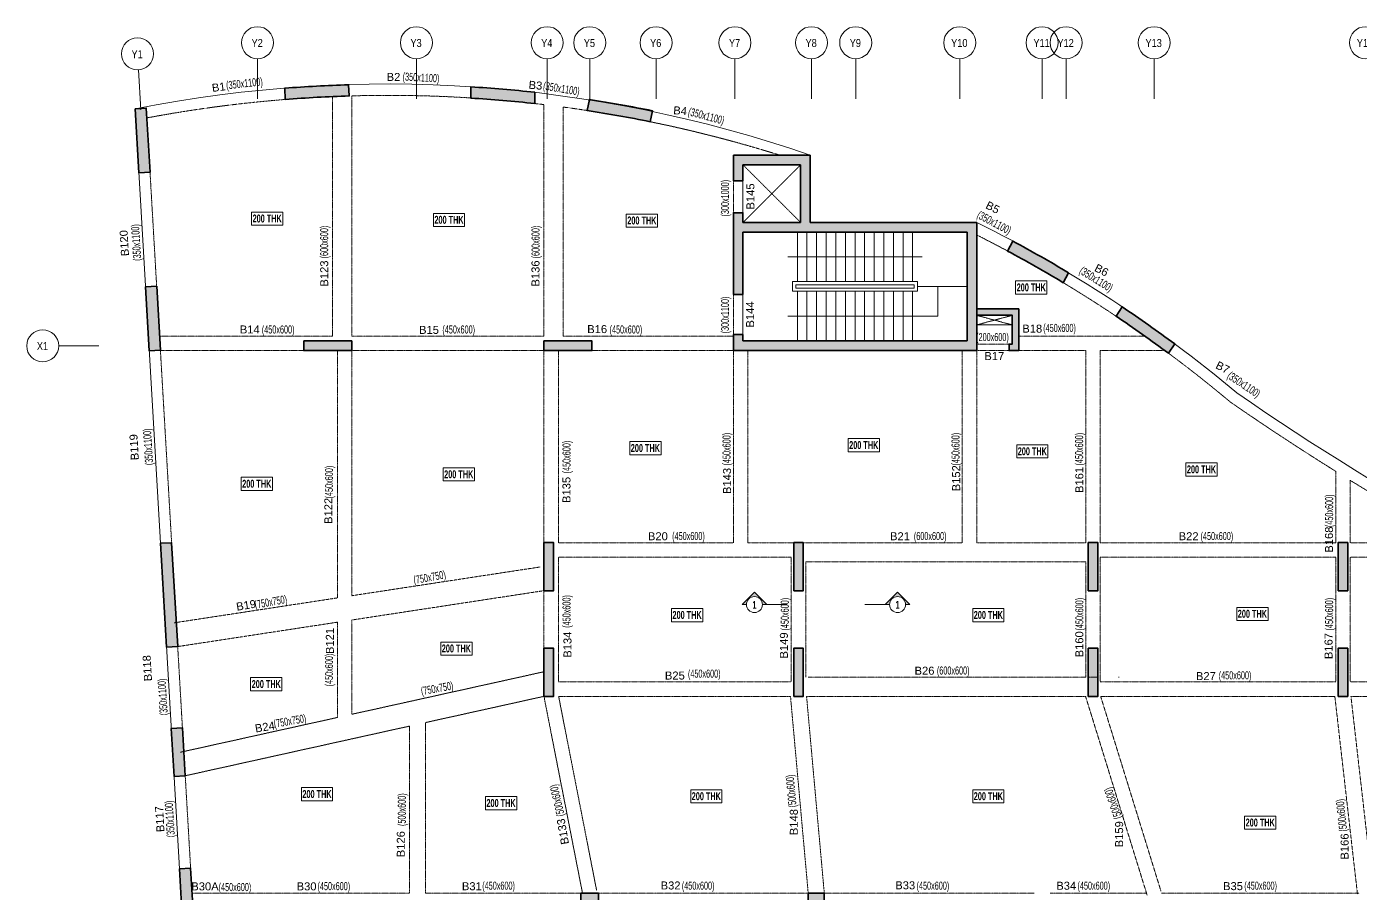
# Model space of a CAD drawing. Header units: millimetres. Extents: x 140 to 70374, y 109 to 63222.
# Drawn here: x 140 to 41789, y 36158 to 63222 of the extents above; entities that cross this region are included whole.
import ezdxf
from ezdxf.enums import TextEntityAlignment as Align

# ---------------------------------------------------------------- set-up
doc = ezdxf.new("R2010")
doc.units = ezdxf.units.MM
doc.linetypes.add('Grid Line', pattern=[2222.5, 1270, -317.5, 317.5, -317.5])
doc.linetypes.add('HIDDEN', pattern=[0.375, 0.25, -0.125])
for name, color, linetype, lineweight in [('A-ANNO-DIMS', 8, 'Continuous', 15), ('A-DETL-MISC', 35, 'Continuous', 15), ('A-FLOR-IDEN', 11, 'Continuous', 9), ('A-GRIDS', 8, 'Continuous', 9), ('A-HIDD-ABVE', 8, 'HIDDEN', 20), ('G-ANNO-SYMB', 1, 'Continuous', 9), ('S-BEAM', 7, 'Continuous', 18), ('S-BEAM-IDEN', 2, 'Continuous', 9), ('S-COL HATCH', 9, 'Continuous', 0), ('S-COLS', 5, 'Continuous', 35), ('S-GRIDS', 8, 'Continuous', 9)]:
    doc.layers.add(name, color=color, linetype=linetype, lineweight=lineweight)
doc.layers.add('Beam Nos', color=7, linetype='Continuous')
doc.layers.add('changes', color=7, linetype='Continuous')
doc.styles.add('Arial Narrow', font='ARIALN.TTF', dxfattribs={"height": 400})
doc.styles.add('Dim.s & Anno.(Misc.)', font='ARIALN.TTF')
doc.styles.add('SC-BBS1', font='SansSerif')
doc.styles.add('Swis721 LtCn BT', font='swisscl.ttf', dxfattribs={"width": 0.9, "height": 233.355162})
doc.styles.add('Swis721 LtCn BT_B', font='', dxfattribs={"width": 0.9, "height": 246.918336})
doc.styles.get('Swis721 LtCn BT_B').set_extended_font_data('Swis721 LtCn BT', bold=True)
doc.dimstyles.new('A-GFC-100', dxfattribs={"dimscale": 100, "dimtxt": 1.75, "dimasz": 1.5, "dimexe": 1.5, "dimexo": 0, "dimgap": 1, "dimtad": 1, "dimdsep": 46, "dimtxsty": 'Dim.s & Anno.(Misc.)', "dimblk": 'ARCHTICK', "dimcen": 0, "dimdle": 1.5, "dimclrd": 256, "dimclre": 8, "dimclrt": 6, "dimazin": 2, "dimtfac": 1, "dimtix": 1, "dimtmove": 2, "dimatfit": 3, "dimfxl": 1, "dimtolj": 1, "dimlwd": -1, "dimlwe": 9, "dimarcsym": 0})

# ---------------------------------------------------------------- blocks, each defined once
blk = doc.blocks.new('_ARCHTICK')
at = {"color": 0, "linetype": 'ByBlock', "const_width": 0.15}
blk.add_lwpolyline([(-0.5, -0.5), (0.5, 0.5)], dxfattribs=at)
blk = doc.blocks.new('A$Cb7cd9481')
at = {"layer": 'S-COL HATCH', "transparency": 33554687}
h = blk.add_hatch(color=256, dxfattribs=at)
h.dxf.hatch_style = 1
h.paths.add_polyline_path([(-9681, 41101), (-9700, 41450, 0.01185), (-11697, 41341), (-11678, 40991, -0.011949)])
h = blk.add_hatch(color=256, dxfattribs=at)
h.dxf.hatch_style = 1
h.paths.add_polyline_path([(-3886, 40864), (-3886, 41216, 0.011892), (-5886, 41384), (-5886, 41033, -0.011992)])
h = blk.add_hatch(color=256, dxfattribs=at)
h.dxf.hatch_style = 1
h.paths.add_polyline_path([(-282, 40295), (-212, 40638, 0.011811), (-2182, 40990), (-2251, 40647, -0.01191)])
h = blk.add_hatch(color=256, dxfattribs=at)
h.dxf.hatch_style = 1
h.paths.add_polyline_path([(-16019, 40721), (-16368, 40700), (-16252, 38704), (-15902, 38724)])
h = blk.add_hatch(color=256, dxfattribs=at)
h.dxf.hatch_style = 1
h.paths.add_polyline_path([(9915, 37151), (4715, 37151), (4715, 39251), (2315, 39251), (2315, 38451), (2615, 38451), (2615, 38951), (4415, 38951), (4415, 37151), (2615, 37151), (2615, 37451), (2315, 37451), (2315, 34901), (2615, 34901), (2615, 36851), (9615, 36851), (9615, 33451), (2615, 33451), (2615, 33651), (2315, 33651), (2315, 33151), (9915, 33151)])
h = blk.add_hatch(color=256, dxfattribs=at)
h.dxf.hatch_style = 1
h.paths.add_polyline_path([(11046, 36567), (10880, 36258, -0.01191), (12618, 35269), (12784, 35577, 0.011811)])
h = blk.add_hatch(color=256, dxfattribs=at)
h.dxf.hatch_style = 1
h.paths.add_polyline_path([(-15694, 35157), (-16043, 35136), (-15927, 33140), (-15578, 33160)])
h = blk.add_hatch(color=256, dxfattribs=at)
h.dxf.hatch_style = 1
h.paths.add_polyline_path([(11225, 34450), (9915, 34450), (9915, 34250), (11025, 34250), (11025, 33350), (10925, 33350), (10925, 33151), (11225, 33150), (11225, 33350)])
h = blk.add_hatch(color=256, dxfattribs=at)
h.dxf.hatch_style = 1
h.paths.add_polyline_path([(14462, 34513), (14267, 34222, -0.01191), (15902, 33069), (16097, 33360, 0.011811)])
h = blk.add_hatch(color=256, dxfattribs=at)
h.dxf.hatch_style = 1
h.paths.add_polyline_path([(-11102, 33451), (-11102, 33151), (-9602, 33151), (-9602, 33451)])
h = blk.add_hatch(color=256, dxfattribs=at)
h.dxf.hatch_style = 1
h.paths.add_polyline_path([(-3600, 33451), (-3600, 33151), (-2100, 33151), (-2100, 33451)])
h = blk.add_hatch(color=256, dxfattribs=at)
h.dxf.hatch_style = 1
h.paths.add_polyline_path([(-15227, 27150), (-15577, 27130), (-15387, 23885), (-15038, 23905)])
h = blk.add_hatch(color=256, dxfattribs=at)
h.dxf.hatch_style = 1
h.paths.add_polyline_path([(-3600, 25651), (-3300, 25651), (-3300, 27151), (-3600, 27151)])
h = blk.add_hatch(color=256, dxfattribs=at)
h.dxf.hatch_style = 1
h.paths.add_polyline_path([(-3600, 25651), (-3300, 25651), (-3300, 27151), (-3600, 27151)])
h = blk.add_hatch(color=256, dxfattribs=at)
h.dxf.hatch_style = 1
h.paths.add_polyline_path([(4200, 25651), (4500, 25651), (4500, 27151), (4200, 27151)])
h = blk.add_hatch(color=256, dxfattribs=at)
h.dxf.hatch_style = 1
h.paths.add_polyline_path([(4200, 25651), (4500, 25651), (4500, 27151), (4200, 27151)])
h = blk.add_hatch(color=256, dxfattribs=at)
h.dxf.hatch_style = 1
h.paths.add_polyline_path([(13400, 25651), (13700, 25651), (13700, 27151), (13400, 27151)])
h = blk.add_hatch(color=256, dxfattribs=at)
h.dxf.hatch_style = 1
h.paths.add_polyline_path([(13400, 25651), (13700, 25651), (13700, 27151), (13400, 27151)])
h = blk.add_hatch(color=256, dxfattribs=at)
h.dxf.hatch_style = 1
h.paths.add_polyline_path([(21200, 25651), (21500, 25651), (21500, 27151), (21200, 27151)])
h = blk.add_hatch(color=256, dxfattribs=at)
h.dxf.hatch_style = 1
h.paths.add_polyline_path([(21200, 25651), (21500, 25651), (21500, 27151), (21200, 27151)])
h = blk.add_hatch(color=256, dxfattribs=at)
h.dxf.hatch_style = 1
h.paths.add_polyline_path([(-3600, 22351), (-3300, 22351), (-3300, 23851), (-3600, 23851)])
h = blk.add_hatch(color=256, dxfattribs=at)
h.dxf.hatch_style = 1
h.paths.add_polyline_path([(-3600, 22351), (-3300, 22351), (-3300, 23851), (-3600, 23851)])
h = blk.add_hatch(color=256, dxfattribs=at)
h.dxf.hatch_style = 1
h.paths.add_polyline_path([(4200, 22351), (4500, 22351), (4500, 23851), (4200, 23851)])
h = blk.add_hatch(color=256, dxfattribs=at)
h.dxf.hatch_style = 1
h.paths.add_polyline_path([(4200, 22351), (4500, 22351), (4500, 23851), (4200, 23851)])
h = blk.add_hatch(color=256, dxfattribs=at)
h.dxf.hatch_style = 1
h.paths.add_polyline_path([(13400, 22351), (13700, 22351), (13700, 23851), (13400, 23851)])
h = blk.add_hatch(color=256, dxfattribs=at)
h.dxf.hatch_style = 1
h.paths.add_polyline_path([(13400, 22351), (13700, 22351), (13700, 23851), (13400, 23851)])
h = blk.add_hatch(color=256, dxfattribs=at)
h.dxf.hatch_style = 1
h.paths.add_polyline_path([(21200, 22351), (21500, 22351), (21500, 23851), (21200, 23851)])
h = blk.add_hatch(color=256, dxfattribs=at)
h.dxf.hatch_style = 1
h.paths.add_polyline_path([(21200, 22351), (21500, 22351), (21500, 23851), (21200, 23851)])
h = blk.add_hatch(color=256, dxfattribs=at)
h.dxf.hatch_style = 1
h.paths.add_polyline_path([(-15239, 21348), (-15152, 19851), (-14802, 19871), (-14890, 21369)])
h = blk.add_hatch(color=256, dxfattribs=at)
h.dxf.hatch_style = 1
h.paths.add_polyline_path([(-14983, 16966), (-14896, 15469), (-14547, 15489), (-14634, 16986)])
at = {"layer": 'S-COLS'}
for p, q in [((4715, 39251, 0), (2315, 39251, 0)), ((4715, 37151, 0), (4715, 39251, 0)), ((4415, 38951, 0), (2615, 38951, 0)), ((4415, 37151, 0), (4415, 38951, 0)), ((4415, 37151, 0), (2615, 37151)), ((9915, 37151), (4715, 37151, 0)), ((9915, 33151), (9915, 37151)), ((2615, 36851), (9615, 36851)), ((2615, 34901), (2615, 36851)), ((9615, 36851), (9615, 33451)), ((2315, 34901), (2615, 34901)), ((2315, 33651), (2315, 33151)), ((2615, 33651), (2315, 33651)), ((2615, 33451), (2615, 33651)), ((9615, 33451), (2615, 33451)), ((2315, 33151), (9915, 33151))]:
    blk.add_line(p, q, dxfattribs=at)
at = {"layer": 'S-COLS', "elevation": 0}
for points in [[(-9700, 41450, 0.01185), (-11697, 41341), (-11678, 40991, -0.011949), (-9681, 41101), (-9700, 41450)], [(-5886, 41384, -0.011892), (-3886, 41216), (-3886, 40864, 0.011992), (-5886, 41033), (-5886, 41384)], [(-282, 40295), (-212, 40638, 0.011811), (-2182, 40990), (-2251, 40647, -0.01191), (-282, 40295)], [(12784, 35577, 0.011811), (11046, 36567), (10880, 36258, -0.01191), (12618, 35269), (12784, 35577)], [(14462, 34513), (14267, 34222, -0.01191), (15902, 33069), (16097, 33360, 0.011811), (14462, 34513)]]:
    blk.add_lwpolyline(points, format="xyb", dxfattribs=at)
for points in [[(-16368, 40700), (-16019, 40721), (-15902, 38724), (-16252, 38704)], [(-16043, 35136), (-15694, 35157), (-15578, 33160), (-15927, 33140)], [(-11102, 33451), (-11102, 33151), (-9602, 33151), (-9602, 33451)], [(-3600, 33451), (-3600, 33151), (-2100, 33151), (-2100, 33451)], [(-15577, 27130), (-15227, 27150), (-15038, 23905), (-15387, 23885)], [(-3600, 25651), (-3300, 25651), (-3300, 27151), (-3600, 27151)], [(-3600, 25651), (-3300, 25651), (-3300, 27151), (-3600, 27151)], [(4200, 25651), (4500, 25651), (4500, 27151), (4200, 27151)], [(4200, 25651), (4500, 25651), (4500, 27151), (4200, 27151)], [(13400, 25651), (13700, 25651), (13700, 27151), (13400, 27151)], [(13400, 25651), (13700, 25651), (13700, 27151), (13400, 27151)], [(21200, 25651), (21500, 25651), (21500, 27151), (21200, 27151)], [(21200, 25651), (21500, 25651), (21500, 27151), (21200, 27151)], [(-3600, 22351), (-3300, 22351), (-3300, 23851), (-3600, 23851)], [(-3600, 22351), (-3300, 22351), (-3300, 23851), (-3600, 23851)], [(4200, 22351), (4500, 22351), (4500, 23851), (4200, 23851)], [(4200, 22351), (4500, 22351), (4500, 23851), (4200, 23851)], [(13400, 22351), (13700, 22351), (13700, 23851), (13400, 23851)], [(13400, 22351), (13700, 22351), (13700, 23851), (13400, 23851)], [(21200, 22351), (21500, 22351), (21500, 23851), (21200, 23851)], [(21200, 22351), (21500, 22351), (21500, 23851), (21200, 23851)], [(-15239, 21348), (-14890, 21369), (-14802, 19871), (-15152, 19851)], [(-14983, 16966), (-14634, 16986), (-14547, 15489), (-14896, 15469)]]:
    blk.add_lwpolyline(points, close=True, dxfattribs=at)
for points in [[(2615, 38951), (2615, 38451), (2315, 38451), (2315, 39251)], [(2615, 37151), (2615, 37451), (2315, 37451), (2315, 34901)], [(9915, 34450), (11225, 34450), (11225, 33350), (11225, 33150), (10925, 33151), (10925, 33350), (11025, 33350), (11025, 34250), (9915, 34250), (9915, 34450)]]:
    blk.add_lwpolyline(points, dxfattribs=at)
blk = doc.blocks.new('A$C0921b736')
at = {"layer": 'S-COL HATCH', "transparency": 33554687}
h = blk.add_hatch(color=256, dxfattribs=at)
h.dxf.hatch_style = 1
h.paths.add_polyline_path([(5425, 11675), (5425, 11275), (10175, 11275), (10175, 11675)])
h.paths.add_polyline_path([(5425, 11675), (5975, 11675), (5975, 22675), (5425, 22675)])
h = blk.add_hatch(color=256, dxfattribs=at)
h.dxf.hatch_style = 1
h.paths.add_polyline_path([(12525, 12975), (13025, 12975), (13025, 22675), (12525, 22675)])
at = {"layer": 'S-COLS'}
blk.add_lwpolyline([(5425, 11675), (5425, 22675), (5975, 22675), (5975, 11675), (5425, 11675)], dxfattribs=at)
at = {"layer": 'S-COLS', "elevation": 0}
blk.add_lwpolyline([(12525, 12975), (13025, 12975), (13025, 22675), (12525, 22675)], close=True, dxfattribs=at)
blk = doc.blocks.new('Grid - Type 1 Structural-6743905-9TH FLOOR LVL')
at = {"layer": 'A-GRIDS'}
blk.add_circle((0, 0), 4, dxfattribs=at)
blk = doc.blocks.new('A$C45bf0ae9')
at = {"layer": 'S-GRIDS', "linetype": 'Grid Line'}
for p, q in [((-12545, 41014), (-12545, 42264)), ((-7583, 41014), (-7583, 42264)), ((-3500, 41014), (-3500, 42264)), ((-2170, 41014), (-2170, 42264)), ((-100, 41014), (-100, 42264)), ((2365, 41014), (2365, 42264)), ((4755, 41014), (4755, 42264)), ((6135, 41014), (6135, 42264)), ((9385, 41014), (9385, 42264)), ((11955, 41014), (11955, 42264)), ((12705, 41014), (12705, 42264)), ((15455, 41014), (15455, 42264)), ((-16192, 40669), (-16265, 41917)), ((-17504, 33297), (-18754, 33297))]:
    blk.add_line(p, q, dxfattribs=at)
at = {"layer": 'A-GRIDS', "xscale": 124.9999999999999, "yscale": 124.9999999999999, "zscale": 124.9999999999999}
for p, rotation in [((-16294, 42416), 3.339999999999538), ((-19254, 33297), 89.99999999999982)]:
    blk.add_blockref('Grid - Type 1 Structural-6743905-9TH FLOOR LVL', p, dxfattribs=dict(at, rotation=rotation))
for p in [(-12545, 42764), (-7583, 42764), (-3500, 42764), (-2170, 42764), (-100, 42764), (2365, 42764), (4755, 42764), (6135, 42764), (9385, 42764), (11955, 42764), (12705, 42764), (15455, 42764), (22055, 42764)]:
    blk.add_blockref('Grid - Type 1 Structural-6743905-9TH FLOOR LVL', p, dxfattribs=at)
at = {"layer": 'A-GRIDS', "lineweight": 18, "char_height": 250, "attachment_point": 1, "style": 'Arial Narrow'}
for s, insert, width in [('Y1', (-16480, 42530), 440.93), ('Y2', (-12731, 42879), 440.93), ('Y3', (-7769, 42879), 440.93), ('Y4', (-3686, 42879), 440.93), ('Y5', (-2356, 42879), 440.93), ('Y6', (-286, 42879), 440.93), ('Y7', (2179, 42879), 440.93), ('Y8', (4569, 42879), 440.93), ('Y9', (5949, 42879), 440.93), ('Y10', (9116, 42879), 641.35), ('Y11', (11686, 42879), 641.35), ('Y12', (12436, 42879), 641.35), ('Y13', (15186, 42879), 641.35), ('Y14', (21786, 42879), 641.35), ('X1', (-19437, 33415), 440.93)]:
    blk.add_mtext(s, dxfattribs=dict(at, insert=insert, width=width))
blk = doc.blocks.new('Detail View - M_Section Head - Structural Type 1-785420-STILT FLOOR FRAMING PLAN')
at = {"layer": 'G-ANNO-SYMB'}
h = blk.add_hatch(color=9, dxfattribs=at)
edge = h.paths.add_edge_path(flags=0)
edge.add_line((-8.5, 0), (-9.86, 0))
edge.add_line((-9.86, 0), (-5.99, 3.87))
edge.add_line((-5.99, 3.87), (-2.12, 0))
edge.add_line((-2.12, 0), (-3.5, 0))
edge.add_arc((-6, 0), 2.5, 360, 540)
for p, q in [((-5.99, 3.87), (-9.86, 0)), ((-5.99, 3.87), (-2.12, 0)), ((-8.5, 0), (-9.86, 0)), ((-3.5, 0), (-2.12, 0))]:
    blk.add_line(p, q, dxfattribs=at)
at = {"layer": 'G-ANNO-SYMB', "color": 5}
for p, q in [((-5.99, 3.87), (-9.86, 0)), ((-2.12, 0), (-5.99, 3.87)), ((-9.86, 0), (-8.5, 0)), ((-3.5, 0), (4.24, 0)), ((-3.5, 0), (-2.12, 0))]:
    blk.add_line(p, q, dxfattribs=at)
at = {"layer": 'G-ANNO-SYMB'}
blk.add_arc((-6, 0), 2.5, 360, 180, dxfattribs=at)
at = {"layer": 'G-ANNO-SYMB', "color": 5}
for start, end in [(360, 180), (180, 360)]:
    blk.add_arc((-6, 0), 2.5, start, end, dxfattribs=at)
blk = doc.blocks.new('A$C21ee9bdd')
at = {"layer": 'A-DETL-MISC'}
for p, q in [((-5300, 0), (-5300, -1550)), ((-5000, 0), (-5000, -1550)), ((-4700, 0), (-4700, -1550)), ((-4400, 0), (-4400, -1550)), ((-4100, 0), (-4100, -1550)), ((-3800, 0), (-3800, -1550)), ((-3500, 0), (-3500, -1550)), ((-3200, 0), (-3200, -1550)), ((-2900, 0), (-2900, -1550)), ((-2600, 0), (-2600, -1550)), ((-2300, 0), (-2300, -1550)), ((-2000, 0), (-2000, -1550)), ((-1700, 0), (-1700, -1550)), ((-5300, -3400), (-5300, -1850)), ((-5000, -3400), (-5000, -1850)), ((-4700, -3400), (-4700, -1850)), ((-4400, -3400), (-4400, -1850)), ((-4100, -3400), (-4100, -1850)), ((-3800, -3400), (-3800, -1850)), ((-3500, -3400), (-3500, -1850)), ((-3200, -3400), (-3200, -1850)), ((-2900, -3400), (-2900, -1850)), ((-2600, -3400), (-2600, -1850)), ((-2300, -3400), (-2300, -1850)), ((-2000, -3400), (-2000, -1850)), ((-1700, -3400), (-1700, -1850)), ((-1550, -1700), (0, -1700))]:
    blk.add_line(p, q, dxfattribs=at)
for points in [[(-1550, -1550), (-1550, -1850), (-5450, -1850), (-5450, -1550)], [(-1650, -1650), (-1650, -1750), (-5350, -1750), (-5350, -1650)]]:
    blk.add_lwpolyline(points, close=True, dxfattribs=at)
at = {"layer": 'A-ANNO-DIMS', "ltscale": 500}
for points in [[(-1400, -775), (-5600, -775)], [(-1700, -2625), (-912, -2625), (-912, -1700)], [(-5600, -2625), (-1700, -2625)]]:
    blk.add_leader(points, dimstyle='A-GFC-100', override={"dimasz": 0.002, "dimtad": 0, "dimfxl": 0.18, "dimarcsym": 1}, dxfattribs=at)

msp = doc.modelspace()

# ---------------------------------------------------------------- linework, layer by layer
at = {"layer": 'A-FLOR-IDEN', "color": 8, "flags": 128}
for points in [[(8139.7, 57433.2), (8139.7, 57021.3), (7162.2, 57021.3), (7162.2, 57433.2)], [(8139.7, 57433.2), (8139.7, 57021.3), (7162.2, 57021.3), (7162.2, 57433.2)], [(13818.2, 57392.2), (13818.2, 56980.3), (12840.7, 56980.3), (12840.7, 57392.2)], [(13818.2, 57392.2), (13818.2, 56980.3), (12840.7, 56980.3), (12840.7, 57392.2)], [(19842.2, 57371.2), (19842.2, 56959.3), (18864.7, 56959.3), (18864.7, 57371.2)], [(19842.2, 57371.2), (19842.2, 56959.3), (18864.7, 56959.3), (18864.7, 57371.2)], [(32001.7, 55281.8), (32001.7, 54870), (31024.2, 54870), (31024.2, 55281.8)], [(32001.7, 55281.8), (32001.7, 54870), (31024.2, 54870), (31024.2, 55281.8)], [(19950.2, 50265.3), (19950.2, 49853.5), (18972.7, 49853.5), (18972.7, 50265.3)], [(19950.2, 50265.3), (19950.2, 49853.5), (18972.7, 49853.5), (18972.7, 50265.3)], [(32034.7, 50164.3), (32034.7, 49752.5), (31057.2, 49752.5), (31057.2, 50164.3)], [(32034.7, 50164.3), (32034.7, 49752.5), (31057.2, 49752.5), (31057.2, 50164.3)], [(37317.2, 49599.8), (37317.2, 49188), (36339.7, 49188), (36339.7, 49599.8)], [(37317.2, 49599.8), (37317.2, 49188), (36339.7, 49188), (36339.7, 49599.8)], [(7814.7, 49149.3), (7814.7, 48737.5), (6837.2, 48737.5), (6837.2, 49149.3)], [(7814.7, 49149.3), (7814.7, 48737.5), (6837.2, 48737.5), (6837.2, 49149.3)], [(14122.2, 49446.3), (14122.2, 49034.5), (13144.7, 49034.5), (13144.7, 49446.3)], [(14122.2, 49446.3), (14122.2, 49034.5), (13144.7, 49034.5), (13144.7, 49446.3)], [(21252.7, 45052.8), (21252.7, 44641), (20275.2, 44641), (20275.2, 45052.8)], [(21252.7, 45052.8), (21252.7, 44641), (20275.2, 44641), (20275.2, 45052.8)], [(30661.2, 45052.8), (30661.2, 44641), (29683.7, 44641), (29683.7, 45052.8)], [(30661.2, 45052.8), (30661.2, 44641), (29683.7, 44641), (29683.7, 45052.8)], [(38906.2, 45088.3), (38906.2, 44676.5), (37928.7, 44676.5), (37928.7, 45088.3)], [(38906.2, 45088.3), (38906.2, 44676.5), (37928.7, 44676.5), (37928.7, 45088.3)], [(14047.7, 44006.3), (14047.7, 43594.5), (13070.2, 43594.5), (13070.2, 44006.3)], [(14047.7, 44006.3), (14047.7, 43594.5), (13070.2, 43594.5), (13070.2, 44006.3)], [(8112, 42895), (8112, 42483.1), (7134.5, 42483.1), (7134.5, 42895)], [(8112, 42895), (8112, 42483.1), (7134.5, 42483.1), (7134.5, 42895)], [(9695.7, 39459.8), (9695.7, 39048), (8718.2, 39048), (8718.2, 39459.8)], [(9695.7, 39459.8), (9695.7, 39048), (8718.2, 39048), (8718.2, 39459.8)], [(15442.7, 39179.8), (15442.7, 38768), (14465.2, 38768), (14465.2, 39179.8)], [(15442.7, 39179.8), (15442.7, 38768), (14465.2, 38768), (14465.2, 39179.8)], [(21853.7, 39392.8), (21853.7, 38981), (20876.2, 38981), (20876.2, 39392.8)], [(21853.7, 39392.8), (21853.7, 38981), (20876.2, 38981), (20876.2, 39392.8)], [(30661.2, 39392.8), (30661.2, 38981), (29683.7, 38981), (29683.7, 39392.8)], [(30661.2, 39392.8), (30661.2, 38981), (29683.7, 38981), (29683.7, 39392.8)], [(39152.2, 38570.3), (39152.2, 38158.5), (38174.7, 38158.5), (38174.7, 38570.3)], [(39152.2, 38570.3), (39152.2, 38158.5), (38174.7, 38158.5), (38174.7, 38570.3)]]:
    msp.add_lwpolyline(points, close=True, dxfattribs=at)
at = {"layer": 'A-FLOR-IDEN', "color": 8, "elevation": 0, "flags": 128}
msp.add_lwpolyline([(26770.7, 50357.5), (26770.7, 49945.6), (25793.2, 49945.6), (25793.2, 50357.5)], close=True, dxfattribs=at)
msp.add_lwpolyline([(26770.7, 50357.5), (26770.7, 49945.6), (25793.2, 49945.6), (25793.2, 50357.5)], close=True, dxfattribs=at)
at = {"layer": 'A-HIDD-ABVE', "linetype": 'HIDDEN'}
for p, q in [((22509, 58909.2, 0), (24309, 57109.2, 0)), ((22509, 57109.2, 0), (24309, 58909.2, 0)), ((29809, 54208, 0), (30919, 53908, 0)), ((29809, 53908, 0), (30919, 54208, 0))]:
    msp.add_line(p, q, dxfattribs=at)
at = {"layer": 'S-BEAM', "linetype": 'HIDDEN'}
for p, q in [((16294.6, 53558, 0), (16294.6, 60788.4, 0)), ((22209, 58408, 0), (22209, 57408, 0)), ((22209, 54858, 0), (22209, 53608, 0)), ((4290.8, 53558), (9692.2, 53558)), ((10292.2, 53558), (16294.6, 53558)), ((16894.6, 53558), (22209, 53558)), ((31137.9, 53558, 0), (35064.4, 53558, 0)), ((4317, 53108), (17261.4, 53108)), ((9842.7, 45383.2, 0), (9842.7, 53109.2, 0)), ((10292.7, 45451.8, 0), (10292.7, 53109.2, 0)), ((16294.6, 47108, 0), (16294.6, 53108, 0)), ((16744.6, 47108, 0), (16744.6, 53108, 0)), ((16744.6, 53108), (22209, 53108, 0)), ((22209, 47108, 0), (22209, 53108, 0)), ((22659, 47108, 0), (22659, 53108, 0)), ((29359, 47108, 0), (29359, 53108, 0)), ((29809, 53308, 0), (30819.2, 53308, 0)), ((29809, 53108, 0), (33219.6, 53108)), ((29809, 47108, 0), (29809, 53108, 0)), ((33219.6, 47108), (33219.6, 53109.2, 0)), ((33669.6, 53108), (35687, 53108)), ((33669.6, 47108), (33669.6, 53108, 0)), ((41019.6, 47108), (41019.6, 49336.6, 0)), ((41469.6, 47108), (41469.6, 49057.4)), ((16744.6, 47108), (22209, 47108)), ((22659, 47108), (29359, 47108)), ((29809, 47108), (33219.6, 47108)), ((33669.6, 47108), (41019.6, 47108)), ((41469.6, 47108), (44800.2, 47108)), ((16744.6, 42758, 0), (16744.6, 46658, 0)), ((16744.6, 46658), (24019.6, 46658)), ((24019.6, 42758), (24019.6, 46658)), ((33669.6, 46658), (41019.6, 46658)), ((33669.6, 42758), (33669.6, 46658)), ((41019.6, 42758), (41019.6, 46658)), ((41469.6, 46658), (45621.6, 46658)), ((41469.6, 42758), (41469.6, 46658)), ((10292.7, 45451.8, 0), (16181, 46350.5, 0)), ((16294.6, 43058, 0), (16294.6, 46358, 0)), ((24469.6, 42908), (24469.6, 46508)), ((24469.6, 46508), (33219.6, 46508)), ((33219.6, 42908), (33219.6, 46508)), ((10292.2, 44693.1, 0), (16294.2, 45609.1, 0)), ((4743.2, 44604.9), (9842.7, 45383.2, 0)), ((4856.3, 43863.5), (9842.7, 44624.5, 0)), ((9842.7, 41649, 0), (9842.7, 44624.5, 0)), ((10292.7, 41748.6, 0), (10292.7, 44693.2, 0)), ((10292.2, 41748.6, 0), (16294.2, 43077.3, 0)), ((24544.6, 42908), (33219.6, 42908)), ((33294.2, 42908), (33594.6, 42908)), ((34241, 42908), (34261.4, 42908)), ((24019.6, 42758), (16744.6, 42758)), ((41019.6, 42758), (33669.6, 42758)), ((41469.6, 42758), (52235.5, 42758)), ((12098.8, 42144.9), (12098.8, 42148.5)), ((12548.8, 42244.3), (12548.8, 42248.1)), ((12598.8, 41491, 0), (16294.2, 42309.2, 0)), ((17498.8, 36158), (16294.6, 42308, 0)), ((17940.4, 36244.5), (16752.9, 42309.2, 0)), ((23993.7, 42308), (16753.1, 42308)), ((23993.7, 42308, 0), (24549.8, 36135.6, 0)), ((24495.6, 42309.2, 0), (25047.7, 36180.4, 0)), ((24495.7, 42308), (33209.4, 42308)), ((33209.4, 42308, 0), (35133.8, 36091.5)), ((40993.1, 42308), (33680.5, 42308)), ((33680.5, 42308, 0), (35563.7, 36224.5)), ((41700.4, 36129.6), (40993.1, 42308, 0)), ((42197.1, 36186.4), (41496.2, 42309.2, 0)), ((45191.1, 42308), (41496.4, 42308)), ((4930.1, 40561.4, 0), (9842.7, 41649, 0)), ((5092.2, 39829.1, 0), (12098.8, 41380.3, 0)), ((12098.8, 36158), (12098.8, 41380.3)), ((12598.8, 36158), (12598.8, 41491)), ((5305.9, 36158), (12098.8, 36158)), ((12598.8, 36158), (17498.8, 36158)), ((17998.8, 36158), (24548.7, 36158, 0)), ((31598.7, 36158), (25048.8, 36158, 0)), ((32098.8, 36158), (35121.6, 36158)), ((41748.8, 36158), (35576, 36158))]:
    msp.add_line(p, q, dxfattribs=at)
at = {"layer": 'S-BEAM'}
for p, q in [((22509, 58408, 0), (22509, 57408, 0)), ((22509, 54858, 0), (22509, 53608, 0)), ((29809, 53908, 0), (30919, 53908, 0))]:
    msp.add_line(p, q, dxfattribs=at)
at = {"layer": 'S-BEAM', "ltscale": 250000, "elevation": 0}
for points in [[(24609, 59209.2, 0.1331416), (3525.9, 60658.4), (6721.6, 5884)], [(70049.2, 38321.4, -0.1044195), (37932.1, 51786.4, 0.059137), (29809, 57109.2, 0.059137)]]:
    msp.add_lwpolyline(points, format="xyb", dxfattribs=at)
at = {"layer": 'S-BEAM', "linetype": 'HIDDEN', "elevation": 0}
for points in [[(9692.2, 53558), (9692.2, 61039.3, 0.0357696), (3893.2, 60372.5), (4290.8, 53558)], [(16294.6, 60788.4, 0.0368052), (10292.2, 61060.9), (10292.2, 53558)], [(23658.7, 59209.2, 0.0424826), (16894.6, 60712.2), (16894.6, 53558)], [(33219.6, 54791.3, 0.0239865), (29809, 56717.8, 0.0235626)], [(35064.4, 53558, 0.0135836), (33219.6, 54791.3, 0.0103147)], [(41019.6, 49336.6, -0.0116696), (37719.6, 51507.8, 0.0158354), (35687, 53108, 0.0158354)], [(44800.2, 47108, -0.0114004), (41469.6, 49057.4)]]:
    msp.add_lwpolyline(points, format="xyb", dxfattribs=at)
msp.add_lwpolyline([(4317, 53108), (5305.9, 36158)], dxfattribs=at)

# ---------------------------------------------------------------- block references
at = {"layer": 'Beam Nos'}
msp.add_blockref('A$C45bf0ae9', (19894.4, 19958), dxfattribs=at)
msp.add_blockref('A$C45bf0ae9', (19894.4, 19958), dxfattribs=at)
at = {"layer": 'changes'}
msp.add_blockref('A$C0921b736', (12023.8, 13482.8), dxfattribs=at)
at = {"layer": 'G-ANNO-SYMB', "extrusion": (0, 0, -1), "yscale": 99.99999999999991, "zscale": 99.99999999999991}
for p, xscale in [((-23468.4, 45173.8), -99.99999999999991), ((-26739.1, 45173.8), 99.99999999999991)]:
    msp.add_blockref('Detail View - M_Section Head - Structural Type 1-785420-STILT FLOOR FRAMING PLAN', p, dxfattribs=dict(at, xscale=xscale))
at = {"layer": 'S-BEAM'}
msp.add_blockref('A$Cb7cd9481', (19894.4, 19958), dxfattribs=at)
at = {"layer": 'S-BEAM-IDEN'}
msp.add_blockref('A$C21ee9bdd', (29509, 56809.2, 0), dxfattribs=at)

# ---------------------------------------------------------------- texts
at = {"layer": 'A-FLOR-IDEN', "color": 1, "char_height": 246.92, "width": 1155, "attachment_point": 2, "line_spacing_factor": 0.964267, "style": 'Swis721 LtCn BT_B'}
for insert in [(7651, 57355.1), (7651, 57355.1), (13329.5, 57314.1), (13329.5, 57314.1), (19353.5, 57293.1), (19353.5, 57293.1), (31513, 55203.8), (31513, 55203.8), (19461.5, 50187.3), (19461.5, 50187.3), (26282, 50279.4), (26282, 50279.4), (31546, 50086.3), (31546, 50086.3), (13633.5, 49368.3), (13633.5, 49368.3), (36828.5, 49521.8), (36828.5, 49521.8), (7326, 49071.3), (7326, 49071.3), (38417.5, 45010.3), (38417.5, 45010.3), (20764, 44974.8), (20764, 44974.8), (30172.5, 44974.8), (30172.5, 44974.8), (13559, 43928.3), (13559, 43928.3), (7623.2, 42816.9), (7623.2, 42816.9), (9207, 39381.8), (9207, 39381.8), (21365, 39314.8), (21365, 39314.8), (30172.5, 39314.8), (30172.5, 39314.8), (14954, 39101.8), (14954, 39101.8), (38663.5, 38492.3), (38663.5, 38492.3)]:
    msp.add_mtext('200 THK', dxfattribs=dict(at, insert=insert))
at = {"layer": 'Beam Nos', "color": 3, "style": 'SC-BBS1'}
for s, p in [('B2', (11596, 61452.1, 0)), ('B14', (7108, 53565.6, 0)), ('B15', (12704.5, 53553.1, 0)), ('B16', (17956, 53577.6, 0)), ('B18', (31543.5, 53592.6, 0)), ('B17', (30358.5, 52736.1, 0)), ('B20', (19852.6, 47108.8)), ('B21', (27412.6, 47108.8)), ('B22', (36427.1, 47108.8)), ('B25', (20382.1, 42758.8)), ('B26', (28178.6, 42910.3)), ('B27', (36965.6, 42741.9)), ('B30A', (5708.6, 36175.1)), ('B30', (8881.8, 36175.1)), ('B31', (14042.5, 36179.8)), ('B32', (20249.4, 36203.3)), ('B33', (27576.1, 36208.5)), ('B34', (32604.4, 36195.1)), ('B35', (37812.4, 36182.6))]:
    msp.add_text(s, height=250, dxfattribs=at).set_placement(p, align=Align.BOTTOM_CENTER)
for s, rotation, p in [('B1', 7.54916, (6162.3, 61136.5)), ('B3', 355.13395, (16013.7, 61193.8, 0)), ('B4', 355.13395, (20530.9, 60398.7, 0)), ('B145', 90, (22941.6, 57919.2, 0)), ('B5', 332.64829, (30217.7, 57398.7, 0)), ('B123', 90, (9632.5, 55512.2)), ('B136', 90, (16230.1, 55514.5, 0)), ('B6', 332.64829, (33616.1, 55441.4)), ('B144', 90, (22931.7, 54233.6)), ('B7', 332.64829, (37400.4, 52402.9, 0)), ('B135', 90, (17197.7, 48755.4, 0)), ('B143', 90, (22212, 49034.1)), ('B152', 90, (29367.6, 49121, 0)), ('B161', 90, (33213.9, 49065.5, 0)), ('B122', 90, (9761.5, 48101)), ('B168', 90, (41010.7, 47203.9, 0)), ('B19', 9.45834, (7024.8, 44958.7, 0)), ('B121', 90, (9807.9, 44038.1)), ('B134', 90, (17229.4, 43922.8, 0)), ('B149', 90, (23987.4, 43898.7, 0)), ('B160', 90, (33213.9, 43933.9, 0)), ('B167', 90, (40996.3, 43879.7, 0)), ('B24', 9.45834, (7611.6, 41156.5)), ('B148', 90, (24297.4, 38382.3, 0)), ('B133', 99.96377, (17081.1, 38120, 0)), ('B159', 90, (34456.3, 38002.8, 0)), ('B126', 90, (12023.8, 37693.4)), ('B166', 90, (41498.1, 37620.1, 0))]:
    msp.add_text(s, height=250, rotation=rotation, dxfattribs=at).set_placement(p, align=Align.BOTTOM_CENTER)
at = {"layer": 'Beam Nos', "style": 'SC-BBS1'}
for s, p in [('B120', (3387.2, 56473.4, 0)), ('B119', (3695.2, 50101.9, 0)), ('B118', (4106.7, 43199.4, 0)), ('B117', (4495.7, 38487.4, 0))]:
    msp.add_text(s, height=250, rotation=93.339, dxfattribs=at).set_placement(p, align=Align.BOTTOM_CENTER)
at = {"layer": 'G-ANNO-SYMB', "color": 5, "char_height": 246.9, "width": 330, "attachment_point": 2, "line_spacing_factor": 0.964267, "style": 'Swis721 LtCn BT_B'}
for insert in [(22868, 45290.2), (27339.4, 45290.2)]:
    msp.add_mtext('1', dxfattribs=dict(at, insert=insert))
at = {"layer": 'S-BEAM-IDEN', "style": 'Swis721 LtCn BT', "width": 0.8}
for s, rotation, p in [('(350x1100)', 356.84056, (11876.8, 61543.6)), ('(350x1100)', 6.47905, (6384.1, 61263.2)), ('(350x1100)', 350.68539, (16256.6, 61258.4)), ('(350x1100)', 345.05471, (20779.6, 60460.6)), ('(300x1000)', 90, (22071.8, 57292.5, 0)), ('(350x1100)', 331.79745, (29790.8, 57265.8)), ('(350x1100)', 93.60442, (3718.9, 55916.1, 0)), ('(600x600)', 90, (9555.1, 55986.2)), ('(600x600)', 90, (16157.5, 55986.2, 0)), ('(350x1100)', 327.98337, (32988.2, 55533.8)), ('(300x1100)', 90, (22071.8, 53644.7, 0)), ('(450x600)', 360, (7484.4, 53641.3)), ('(450x600)', 360, (13122.1, 53641.3)), ('(450x600)', 360, (18344.5, 53641.3)), ('(450x600)', 360, (31886.6, 53689.5, 0)), ('(200x600)', 360, (29791.7, 53404.1, 0)), ('(350x1100)', 326.35712, (37606.4, 52261.6)), ('(350x1100)', 93.60442, (4091.1, 49536.4, 0)), ('(450x600)', 90, (22122.1, 49518.7, 0)), ('(450x600)', 90, (29272.1, 49518.7, 0)), ('(450x600)', 90, (33132.8, 49518.7, 0)), ('(450x600)', 90, (17124.3, 49271.6)), ('(450x600)', 90, (9705.5, 48490.5, 0)), ('(450x600)', 90, (40939.8, 47595.3, 0)), ('(450x600)', 360, (20298.8, 47191.3)), ('(600x600)', 360, (27847, 47191.3)), ('(450x600)', 360, (36800.5, 47191.3)), ('(750x750)', 10.40952, (12242.6, 45813.5)), ('(750x750)', 10.40952, (7285.6, 45045)), ('(450x600)', 90, (17124.3, 44450.8)), ('(450x600)', 90, (23939.8, 44365.8, 0)), ('(450x600)', 90, (33139.8, 44365.8, 0)), ('(450x600)', 90, (40939.8, 44365.8, 0)), ('(450x600)', 90, (9705.5, 42620.5, 0)), ('(450x600)', 360, (20791.3, 42894)), ('(600x600)', 360, (28566.3, 42991.3)), ('(450x600)', 360, (37367.2, 42841.3)), ('(350x1100)', 93.60442, (4546.8, 41724.7, 0)), ('(750x750)', 10.40952, (12478.5, 42344.9, 0)), ('(750x750)', 10.40952, (7883.1, 41325.7, 0)), ('(500x600)', 95.07956, (24182.8, 38854.7, 0)), ('(500x600)', 90, (11981.2, 38260.6)), ('(500x600)', 103.06395, (16942.7, 38586.2)), ('(500x600)', 109.17734, (34350.6, 38530, 0)), ('(350x1100)', 93.60442, (4769.1, 37915.3, 0)), ('(500x600)', 96.26123, (41381.2, 38098.9, 0)), ('(450x600)', 360, (6134.6, 36227.9)), ('(450x600)', 360, (9223.4, 36257.1))]:
    msp.add_text(s, height=250, rotation=rotation, dxfattribs=at).set_placement(p)
for p in [(14368.4, 36273), (20600.5, 36273), (27931.8, 36273), (32956.9, 36273), (38166.3, 36273)]:
    msp.add_text('(450x600)', height=250, dxfattribs=at).set_placement(p)

doc.saveas('drawing.dxf')
